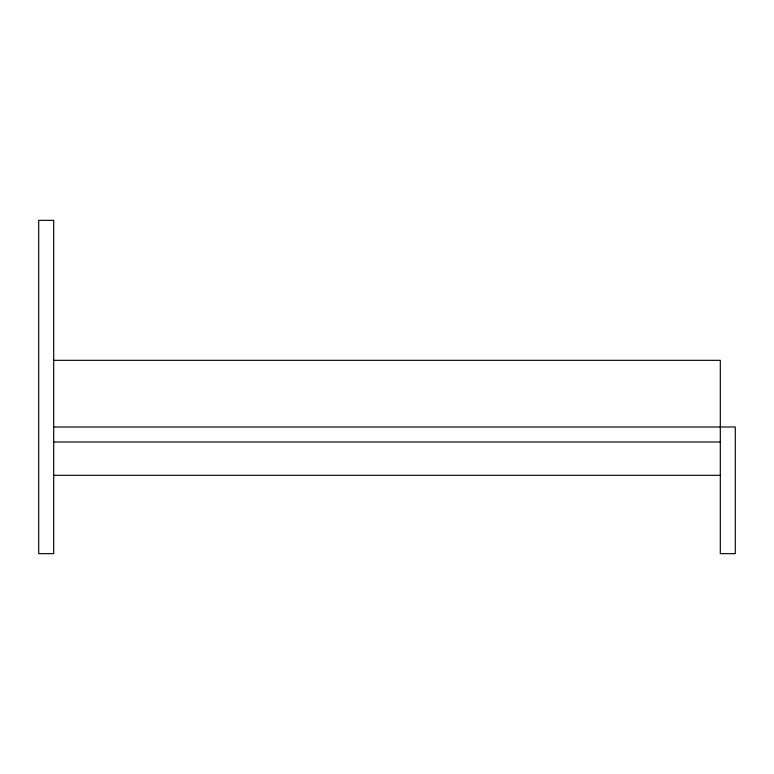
<?xml version="1.0" encoding="UTF-8"?>
<svg xmlns="http://www.w3.org/2000/svg" width="774" height="774" viewBox="0 0 774 774"><rect width="100%" height="100%" fill="white"/><g stroke="black" fill="none" stroke-linecap="round" stroke-linejoin="round"><path stroke-width="1.16" d="M53.696 360.336L720.304 360.336L720.304 553.652L735.3 553.652L735.3 426.996L53.696 426.996M53.696 441.993L720.304 441.993M53.696 475.323L720.304 475.323M53.696 220.348L38.7 220.348L38.7 553.652L53.696 553.652L53.696 220.348"/></g></svg>
